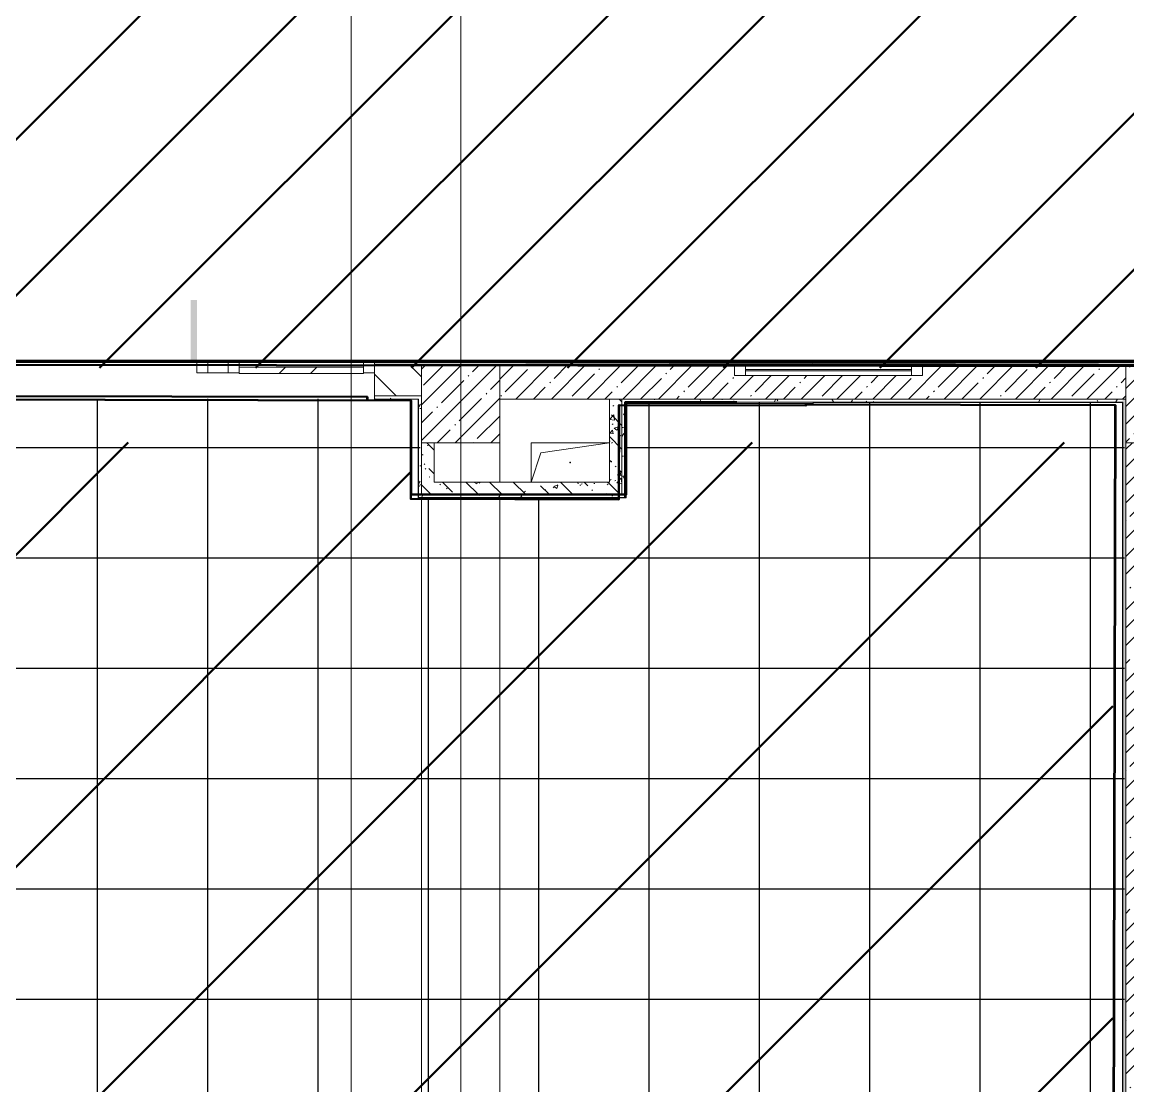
# Model space of a CAD drawing. Header units: millimetres. Extents: x -213547 to 415037, y -3642 to 106956.
# Drawn here: x 58423 to 65487, y 3155 to 9953 of the extents above; entities that cross this region are included whole.
import ezdxf

# ---------------------------------------------------------------- set-up
doc = ezdxf.new("R2010")
doc.units = ezdxf.units.MM
for name, color, linetype, lineweight in [('10)FK4', 3, 'Continuous', 50), ('1014 Краска CF1.3', 64, 'Continuous', 158), ('2)CF1', 5, 'Continuous', 30), ('950 Штук CF1 CF13 CF1.3', 3, 'Continuous', 50), ('A-AREA-BNDY', 7, 'Continuous', 5), ('A-FLOR', 7, 'Continuous', 9), ('A-GENM', 7, 'Continuous', 9), ('A-GLAZ', 7, 'Continuous', 9), ('A-GLAZ-1', 7, 'Continuous', 5), ('A-GLAZ-CURT', 7, 'Continuous', 9), ('A-GLAZ-CURT-1', 7, 'Continuous', 5), ('A-GLAZ-CURT-2', 7, 'Continuous', 20), ('A-GLAZ-CWMG', 7, 'Continuous', 9), ('A-GLAZ-CWMG-1', 7, 'Continuous', 20), ('A-WALL', 7, 'Continuous', 5), ('I-WALL', 7, 'Continuous', 5), ('S-COLS', 7, 'Continuous', 9), ('S-COLS-1', 7, 'Continuous', 5), ('Оси', 7, 'Continuous', 9)]:
    doc.layers.add(name, color=color, linetype=linetype, lineweight=lineweight)
doc.layers.add('3) CF4 монтаж', color=104, linetype='Continuous')
doc.layers.add('A-FLOR-PATT-1', color=7, linetype='Continuous', lineweight=9, true_color=0xeef6ff, transparency=0.5)
doc.layers.add('A-WALL-1', color=9, linetype='Continuous', lineweight=5, true_color=0x808080)
doc.layers.add('A-WALL-FNSH-1', color=9, linetype='Continuous', lineweight=5, true_color=0x808080)
pattern_1 = [(45, (64.7, -136.06), (-114.04925, 114.04925), []), (45, (178.75, -136.06), (-114.04925, 114.04925), [201.612, -40.322, 6.706, -33.617])]
pattern_2 = [(135, (64.7, -136.06), (-150.8683, -150.8683), [213.36, -35.56, 7.112, -35.56]), (135, (64.7, 14.71), (-150.8683, -150.8683), []), (50, (64.7, -136.06), (255.0577, -22.3145), [26.67, -293.37]), (355, (64.7, -136.06), (-49.3404, 267.4791), [21.336, -234.696]), (100.451, (85.96, -137.92), (205.7195, 245.1636), [22.666, -249.326]), (46.184, (64.7, -64.94), (379.511, -58.86), [40.005, -440.055]), (96.636, (96.33, -69.85), (332.3634, 346.399), [33.999, -373.989]), (351.184, (64.7, -64.94), (332.3669, 346.3953), [32.004, -352.044]), (21, (100.26, -82.72), (212.2602, -143.1711), [26.67, -293.37]), (326, (100.26, -82.72), (86.5224, 257.8632), [21.336, -234.696]), (71.451, (117.95, -94.65), (298.784, 114.6901), [22.666, -249.326]), (37.5, (64.7, -136.06), (4.32385, 118.37751), [6.706, -225.146, 6.706, -231.546, -235.585]), (37.5, (64.7, -136.06), (4.32385, 118.37751), [-470.103, 6.706, -228.879]), (7.5, (64.7, -136.06), (93.54758, 140.2533), [6.706, -129.134, 6.706, -219.812, -89.789]), (7.5, (64.7, -136.06), (93.54758, 140.2533), [-362.356, 6.706, -83.083]), (327.5, (-14.6, -136.06), (189.82734, -8.02019), [6.706, -82.194, 6.706, -270.662, -368.046]), (327.5, (-14.6, -136.06), (189.82734, -8.02019), [-366.268, 6.706, -361.34]), (317.5, (-50.16, -136.06), (207.38114, 35.59764), [6.706, -108.864, 6.706, -177.495, -261.366]), (317.5, (-50.16, -136.06), (207.38114, 35.59764), [-299.771, 6.706, -254.66])]
pattern_3 = [(0, (64.7, -136.06), (243.84, 60.96), [20.117, -162.763, 20.117, -162.763, -975.36]), (0, (64.7, -136.06), (243.84, 60.96), [-365.76, 20.117, -345.643, 20.117, -162.763, -426.72]), (0, (64.7, -136.06), (243.84, 60.96), [-914.4, 20.117, -101.803, 20.117, -284.683]), (120, (156.14, -105.58), (-174.71291, 180.691634), [20.117, -162.763, 20.117, -162.763, -975.36]), (120, (156.14, -105.58), (-174.71291, 180.691634), [-365.76, 20.117, -345.643, 20.117, -162.763, -426.72]), (120, (156.14, -105.58), (-174.71291, 180.691634), [-914.4, 20.117, -101.803, 20.117, -284.683]), (240, (186.62, 16.34), (-69.12709, -241.651634), [20.117, -162.763, 20.117, -162.763, -975.36]), (240, (186.62, 16.34), (-69.12709, -241.651634), [-365.76, 20.117, -345.643, 20.117, -162.763, -426.72]), (240, (186.62, 16.34), (-69.12709, -241.651634), [-914.4, 20.117, -101.803, 20.117, -284.683])]
pattern_4 = [(45, (38804.7, 11553.94), (-498.404, 498.404), [])]

# ---------------------------------------------------------------- blocks, each defined once
blk = doc.blocks.new('BSC_Колонна _Прямоугольная - 500х500-V4-Объем проектирования 1 этажа')
at = {"layer": 'S-COLS-1'}
h = blk.add_hatch(dxfattribs=at)
h.set_pattern_fill('FP_8', color=256, style=0, pattern_type=2)
h.set_pattern_definition([(45, (-61160, -7650), (-114.04925, 114.04925), []), (45, (-61045.95, -7650), (-114.04925, 114.04925), [201.613, -40.323, 6.706, -33.617])])
h.paths.add_polyline_path([(-250, -250), (250, -250), (250, 250), (-250, 250), (-250, -237.4)])
for p, q in [((250, 250), (-250, 250)), ((-250, 250), (-250, -250)), ((250, -250), (250, 250)), ((-250, -250), (250, -250))]:
    blk.add_line(p, q, dxfattribs=at)
blk = doc.blocks.new('BSC_Колонна _Прямоугольная - 500х500-V15-Объем проектирования 1 этажа')
at = {"layer": 'S-COLS-1'}
h = blk.add_hatch(dxfattribs=at)
h.set_pattern_fill('FP_19', color=256, style=0, pattern_type=2)
h.set_pattern_definition([(45, (-65660, -7650), (-114.04925, 114.04925), []), (45, (-65545.95, -7650), (-114.04925, 114.04925), [201.613, -40.323, 6.706, -33.617])])
h.paths.add_polyline_path([(35.2, -250), (250, -250), (250, 22), (220, 22), (220, 30), (250, 30), (250, 250), (-250, 250), (-250, -250), (-10, -250)])
for p, q in [((220, 250), (-250, 250)), ((-250, 250), (-250, -250)), ((250, -250), (250, 22)), ((-250, -250), (250, -250))]:
    blk.add_line(p, q, dxfattribs=at)
blk = doc.blocks.new('GM_Отверстие прямоугольное _в плите_ - Отверстие-V173-Объем проектирования 1 этажа')
at = {"layer": 'A-GENM'}
for p, q in [((-250, -125), (-250, 125)), ((-250, 125), (250, 125)), ((250, 125), (-250, 125)), ((-250, 125), (-250, -125)), ((-187.5, 62.5), (250, 125)), ((-250, -125), (-187.5, 62.5))]:
    blk.add_line(p, q, dxfattribs=at)
for start, end in [(360, 180), (180, 360)]:
    blk.add_arc((0, 0), 2.5, start, end, dxfattribs=at)
blk = doc.blocks.new('Прямоугольный импост - 50 x 70 мм-31700031-Объем проектирования 1 этажа')
at = {"layer": 'A-GLAZ-CWMG-1'}
for p, q in [((-70, 35), (0, 35)), ((-70, -35), (-70, 35)), ((0, 35), (0, -35)), ((0, -35), (-70, -35))]:
    blk.add_line(p, q, dxfattribs=at)
blk = doc.blocks.new('Системная панель - Стемалит - 40мм-31720939-Объем проектирования 1 этажа')
at = {"layer": 'A-GLAZ-CURT-2'}
for p, q in [((65, 35), (-65, 35)), ((-65, 35), (-65, -35)), ((65, -35), (65, 35)), ((-65, -35), (65, -35))]:
    blk.add_line(p, q, dxfattribs=at)
blk = doc.blocks.new('Прямоугольный импост - 50 x 70 мм-31687886-Объем проектирования 1 этажа')
at = {"layer": 'A-GLAZ-CWMG-1'}
for p, q in [((-35, 35), (35, 35)), ((-35, -35), (-35, 35)), ((35, 35), (35, -35)), ((35, -35), (-35, -35))]:
    blk.add_line(p, q, dxfattribs=at)
blk = doc.blocks.new('Системная панель - Стекло - 40мм-V269-Объем проектирования 1 этажа')
at = {"layer": 'A-GLAZ-CURT-1'}
h = blk.add_hatch(dxfattribs=at)
h.set_pattern_fill('FP_194', color=256, style=0, pattern_type=2)
h.set_pattern_definition([(45, (-60342.5, -7683), (-565.685, 565.685), [400, -1200]), (45, (-60742.5, -7883), (-565.685, 565.685), [1200, -400]), (45, (-59942.5, -8083), (-565.685, 565.685), [400, -1200])])
h.paths.add_polyline_path([(397.5, -40), (397.5, 0), (-397.5, 0), (-397.5, -40)])
at = {"layer": 'A-GLAZ-CURT-2'}
for p, q in [((397.5, 0), (-397.5, 0)), ((-397.5, 0), (-397.5, -40)), ((397.5, -40), (397.5, 0)), ((-397.5, -40), (397.5, -40))]:
    blk.add_line(p, q, dxfattribs=at)
blk = doc.blocks.new('Прямоугольный импост - 50 x 70 мм-31702100-Объем проектирования 1 этажа')
at = {"layer": 'A-GLAZ-CWMG-1'}
for p, q in [((-35, 35), (35, 35)), ((-35, -35), (-35, 35)), ((35, 35), (35, -35)), ((35, -35), (-35, -35))]:
    blk.add_line(p, q, dxfattribs=at)
blk = doc.blocks.new('Прямоугольный импост - 50 x 70 мм-31720914-Объем проектирования 1 этажа')
at = {"layer": 'A-GLAZ-CWMG'}
blk.add_line((24940, 7918), (24145, 7918), dxfattribs=at)
blk = doc.blocks.new('120_Окно_СКБ_1Ст - 120_Окно_СКБ_1Ст 400х1200 EI30-24228621-Объем проектирования 1 этажа')
at = {"layer": 'A-GLAZ'}
for p, q in [((-600, 40), (-600, 110)), ((-600, 110), (-530, 110)), ((-530, 110), (-530, 40)), ((530, 40), (530, 110)), ((530, 110), (600, 110)), ((600, 110), (600, 40)), ((-530, 40), (-600, 40)), ((600, 40), (530, 40))]:
    blk.add_line(p, q, dxfattribs=at)
at = {"layer": 'A-GLAZ-1'}
for p, q in [((600, 110), (-600, 110)), ((530, 80), (-530, 80)), ((-600, 40), (600, 40)), ((530, 70), (-530, 70))]:
    blk.add_line(p, q, dxfattribs=at)

msp = doc.modelspace()

# ---------------------------------------------------------------- hatches: boundary and pattern name
at = {"layer": '10)FK4'}
h = msp.add_hatch(dxfattribs=at)
h.set_pattern_fill('ANSI31', color=1, scale=444)
h.paths.add_polyline_path([(65390.1, 7265.9), (62282.7, 7265.9), (62282.7, 6933.9), (60907.8, 6933.9), (60907.8, 7265.9), (56995.7, 7265.9), (56995.7, 6912.9), (55366.7, 6933.9), (55366.7, 7265.9), (53782.7, 7265.9), (53782.7, 6912.9), (51953.7, 6912.9), (51953.7, 7265.9), (47949.2, 7265.9), (47949.2, -13), (65390.1, -13)])
at = {"layer": '2)CF1'}
h = msp.add_hatch(dxfattribs=at)
h.set_pattern_fill('ANSI31', color=256, scale=222)
h.set_pattern_definition(pattern_4)
h.paths.add_polyline_path([(75478.4, 7743.3), (42465.7, 7743.3), (42465.7, 10742.9), (75478.4, 10742.9)])
at = {"layer": '3) CF4 монтаж'}
h = msp.add_hatch(dxfattribs=at)
h.set_pattern_fill('ANSI37', color=256, scale=222, angle=45, style=0)
h.set_pattern_definition([(90, (-15810.7, -49154.7), (-704.85, 0), []), (180, (-15810.7, -49154.7), (-6e-14, -704.85), [])])
h.paths.add_polyline_path([(62905.6, 4.8), (65464.7, 4.8), (65464.7, 7524.8), (62284.7, 7524.8), (62284.7, 6914.8), (60964.7, 6914.8), (60964.7, 7544.8), (57004.7, 7544.8), (57004.7, 6914.8), (55384.7, 6914.8), (55384.7, 7524.8), (53784.7, 7524.8), (53784.7, 6914.8), (51964.7, 6914.8), (51964.7, 7544.8), (48004.7, 7544.8), (48004.7, 7244.8), (47724.7, 7244.8), (47724.7, 684.8), (48004.7, 684.8), (48004.7, 4.8), (51926.2, 4.8), (51926.2, 364.8), (52854.7, 364.8), (52854.7, 4.8), (56464.7, 4.8), (56464.7, 364.8), (57254.7, 364.8), (57254.7, 4.8), (60964.7, 4.8), (60964.7, 364.8), (61704.7, 364.8), (61704.7, 4.8)])
h.paths.add_polyline_path([(56589.9, 1882.9), (56491.2, 1882.9), (56491.2, 2282.9), (57491.2, 2282.9), (57491.2, 1882.9), (57196.8, 1882.9)])
at = {"layer": '950 Штук CF1 CF13 CF1.3'}
h = msp.add_hatch(dxfattribs=at)
h.set_pattern_fill('ANSI31', color=256, scale=222)
h.set_pattern_definition(pattern_4)
h.paths.add_polyline_path([(75478.4, 7743.3), (42465.7, 7743.3), (42465.7, 10742.9), (75478.4, 10742.9)])
at = {"layer": 'A-FLOR-PATT-1'}
h = msp.add_hatch(color=256, dxfattribs=at)
h.paths.add_polyline_path([(58284.7, 7783.9), (58284.7, 8671.9), (58244.7, 8671.9), (58244.7, 7783.9)])
h.paths.add_polyline_path([(59499.7, 7783.9), (59539.7, 7783.9), (59539.7, 8176.9), (59499.7, 8176.9), (59499.7, 7787.5)])
h.paths.add_polyline_path([(40739.7, 7783.9), (40739.7, 8124.6), (40729.7, 8122.5), (40729.7, 7783.9)])
h.paths.add_polyline_path([(39484.7, 7783.9), (39484.7, 8663.9), (39514.7, 8663.9), (39514.7, 8671.9), (39474.7, 8671.9), (39474.7, 7783.9)])
h.paths.add_polyline_path([(38584.7, 7883.9), (38601.7, 7883.9), (38601.7, 7928.9), (38584.7, 7928.9)])
h.paths.add_polyline_path([(40729.7, 8172.8), (40769.7, 8176.9), (40729.7, 8176.9)])
h.paths.add_polyline_path([(49599.7, 8173.6), (49639.7, 8176.9), (49599.7, 8176.9)])
h.paths.add_polyline_path([(48384.7, 8661.7), (48384.7, 8671.9), (48344.7, 8671.9), (48344.7, 8663.9)])
h.paths.add_polyline_path([(75031.2, 9293.9), (75524.7, 9293.9), (75524.7, 9338.9), (74654.7, 9338.9), (74654.7, 9293.9), (74665, 9293.9)])
h.paths.add_polyline_path([(38584.7, 9873.9), (38600.9, 9873.9), (38600.9, 9918.9), (38584.7, 9918.9)])
h.paths.add_polyline_path([(75380.8, 10608.9), (75524.7, 10608.9), (75524.7, 10653.9), (75164.7, 10653.9), (75164.7, 10608.9)])
h = msp.add_hatch(color=256, dxfattribs=at)
h.paths.add_polyline_path([(59499.7, 7776.9), (59539.7, 7776.9), (59539.7, 7783.9), (59499.7, 7781.9)])
h.paths.add_polyline_path([(58244.7, 7776.9), (58284.7, 7776.9), (58284.7, 7783.9), (58244.7, 7781.9), (58244.7, 7777.2)])
h.paths.add_polyline_path([(49599.7, 7776.9), (49639.7, 7776.9), (49639.7, 7783.9), (49599.7, 7781.9)])
h.paths.add_polyline_path([(48384.7, 7776.9), (48384.7, 7783.9), (48344.7, 7781.9), (48344.7, 7776.9)])
at = {"layer": 'I-WALL'}
h = msp.add_hatch(dxfattribs=at)
h.set_pattern_fill('FP_191', color=256, style=0, pattern_type=2)
h.set_pattern_definition(pattern_3)
h.paths.add_polyline_path([(75027.2, 7763.9), (75524.7, 7763.9), (75523.7, 7783.9), (73794.7, 7783.9), (73794.7, 7771.9), (73824.7, 7771.9), (73824.7, 7763.9), (74012.2, 7763.9)])
h.paths.add_polyline_path([(72189.1, 7763.9), (72314.7, 7763.9), (72314.7, 7771.9), (72344.7, 7771.9), (72344.7, 7783.9), (71724.7, 7783.9), (71724.7, 7771.9), (71754.7, 7771.9), (71754.7, 7763.9), (72144.7, 7763.9)])
h.paths.add_polyline_path([(70384.7, 7763.9), (70744.7, 7763.9), (70744.7, 7771.9), (70774.7, 7771.9), (70774.7, 7783.9), (69424.7, 7783.9), (69424.7, 7771.9), (69454.7, 7771.9), (69454.7, 7763.9), (70084.7, 7763.9)])
h.paths.add_polyline_path([(67899.7, 7763.9), (68294.7, 7763.9), (68294.7, 7771.9), (68324.7, 7771.9), (68324.7, 7783.9), (66924.7, 7783.9), (66924.7, 7771.9), (66954.7, 7771.9), (66954.7, 7763.9), (67823, 7763.9)])
h.paths.add_polyline_path([(60674.7, 7763.9), (65944.7, 7763.9), (65944.7, 7771.9), (65974.7, 7771.9), (65974.7, 7783.9), (60674.7, 7783.9)])
h.paths.add_polyline_path([(57507.7, 7763.9), (58174.7, 7763.9), (58174.7, 7783.9), (50774.7, 7783.9), (50774.7, 7763.9), (57244.7, 7763.9)])
h.paths.add_polyline_path([(47974.7, 7763.9), (48274.7, 7763.9), (48274.7, 7783.9), (41904.7, 7783.9), (41904.7, 7763.9), (47474.7, 7763.9)])
h.paths.add_polyline_path([(39104.7, 7763.9), (39404.7, 7763.9), (39404.7, 7783.9), (38825.7, 7783.9), (38824.7, 7763.9), (38940.1, 7763.9)])
h = msp.add_hatch(dxfattribs=at)
h.set_pattern_fill('FP_23', color=256, style=0, pattern_type=2)
h.set_pattern_definition([(135, (64.7, -136.06), (-141.42136, -141.42136), [])])
h.paths.add_polyline_path([(60954.7, 7563.9), (60974.7, 7563.9), (60974.7, 7763.9), (60674.7, 7763.9), (60674.7, 7563.9)])
h.paths.add_polyline_path([(57244.7, 7563.9), (58174.7, 7563.9), (58174.7, 7763.9), (56974.7, 7763.9), (56974.7, 7563.9), (57048.3, 7563.9)])
h = msp.add_hatch(dxfattribs=at)
h.set_pattern_fill('FP_1', color=256, style=0, pattern_type=2)
h.set_pattern_definition(pattern_1)
h.paths.add_polyline_path([(64398.5, 7543.9), (65474.7, 7543.9), (65474.7, 7763.9), (64174.7, 7763.9), (64174.7, 7693.9), (62974.7, 7693.9), (62974.7, 7763.9), (61474.7, 7763.9), (61474.7, 7543.9), (64305.8, 7543.9)])
h = msp.add_hatch(dxfattribs=at)
h.set_pattern_fill('FP_191', color=256, style=0, pattern_type=2)
h.set_pattern_definition(pattern_3)
h.paths.add_polyline_path([(60974.7, 7563.9), (60674.7, 7563.9), (60674.7, 7543.9), (60954.7, 7544.9)])
h.paths.add_polyline_path([(60954.7, 7543.9), (60974.7, 7543.9), (60974.7, 7563.9)])
h.paths.add_polyline_path([(57046.6, 7543.9), (58174.7, 7543.9), (58174.7, 7563.9), (56994.7, 7563.9), (56995.7, 7543.9)])
h = msp.add_hatch(dxfattribs=at)
h.set_pattern_fill('FP_191', color=256, style=0, pattern_type=2)
h.set_pattern_definition(pattern_3)
h.paths.add_polyline_path([(60954.7, 6933.9), (60974.7, 6933.9), (60974.7, 7543.9), (60954.7, 7543.9), (60954.7, 6934.3)])
h = msp.add_hatch(dxfattribs=at)
h.set_pattern_fill('FP_41', color=256, style=0, pattern_type=2)
h.set_pattern_definition(pattern_2)
h.paths.add_polyline_path([(62254.7, 6933.9), (62254.7, 7543.9), (62174.7, 7543.9), (62174.7, 6933.9)])
h = msp.add_hatch(dxfattribs=at)
h.set_pattern_fill('FP_191', color=256, style=0, pattern_type=2)
h.set_pattern_definition(pattern_3)
h.paths.add_polyline_path([(64515.7, 7523.9), (65453.7, 7523.9), (65454.6, 7543.9), (62254.7, 7543.9), (62254.7, 7523.9), (64417.4, 7523.9)])
h = msp.add_hatch(dxfattribs=at)
h.set_pattern_fill('FP_191', color=256, style=0, pattern_type=2)
h.set_pattern_definition(pattern_3)
h.paths.add_polyline_path([(62254.7, 6913.9), (62274.7, 6913.9), (62274.7, 7522.9), (62254.7, 7522.9), (62254.7, 6933.9)])
h = msp.add_hatch(dxfattribs=at)
h.set_pattern_fill('FP_191', color=256, style=0, pattern_type=2)
h.set_pattern_definition(pattern_3)
h.paths.add_polyline_path([(65474.7, 3.9), (65474.7, 7543.9), (65454.7, 7543.9), (65454.7, 4.9)])
h = msp.add_hatch(dxfattribs=at)
h.set_pattern_fill('FP_41', color=256, style=0, pattern_type=2)
h.set_pattern_definition(pattern_2)
h.paths.add_polyline_path([(60974.7, 6933.9), (61054.7, 6933.9), (61054.7, 7263.9), (60974.7, 7263.9)])
h = msp.add_hatch(dxfattribs=at)
h.set_pattern_fill('FP_1', color=256, style=0, pattern_type=2)
h.set_pattern_definition(pattern_1)
h.paths.add_polyline_path([(65694.7, 263.9), (65694.7, 7263.9), (65474.7, 7263.9), (65474.7, 263.9)])
h = msp.add_hatch(dxfattribs=at)
h.set_pattern_fill('FP_41', color=256, style=0, pattern_type=2)
h.set_pattern_definition(pattern_2)
h.paths.add_polyline_path([(61694.7, 6933.9), (62174.7, 6933.9), (62174.7, 7013.9), (61054.7, 7013.9), (61054.7, 6933.9), (61674.7, 6933.9)])
h = msp.add_hatch(dxfattribs=at)
h.set_pattern_fill('FP_191', color=256, style=0, pattern_type=2)
h.set_pattern_definition(pattern_3)
h.paths.add_polyline_path([(61694.7, 6913.9), (62254.7, 6913.9), (62254.7, 6933.9), (60954.7, 6933.9), (60954.7, 6913.9), (61674.7, 6913.9)])

# ---------------------------------------------------------------- linework, layer by layer
msp.add_lwpolyline([(58174.7, 7785.2), (59574.7, 7781.9)])
at = {"layer": '10)FK4'}
for points in [[(75477.4, 7743.3), (38824.7, 7783.9), (38784.8, 10093.9), (42463.7, 10073.9), (42463.7, 10742.9), (45994.7, 10742.9), (45994.7, 11542.9)], [(75478.4, 7743.3), (38825.7, 7783.9), (38785.8, 10093.9), (42464.7, 10073.9), (42464.7, 10742.9), (45995.7, 10742.9), (45995.7, 11542.9)], [(55365.7, 7515.9), (55365.7, 6933.9), (56994.7, 6912.9), (56994.7, 7542.9), (60906.8, 7533.8), (60906.8, 6933.9), (62281.7, 6933.9), (62281.7, 7523.9)], [(55366.7, 7515.9), (55366.7, 6933.9), (56995.7, 6912.9), (56995.7, 7542.9), (60907.8, 7533.8), (60907.8, 6933.9), (62282.7, 6933.9), (62282.7, 7523.9)], [(62274.7, 6913.9), (62274.7, 7523.9), (62989.7, 7523.9)]]:
    msp.add_lwpolyline(points, dxfattribs=at)
at = {"layer": '10)FK4', "flags": 128}
for points in [[(57181.4, 6.2), (60889.4, -2.5), (60890.2, 357.5), (61632.2, 355.8), (61631.4, -4.2), (65389.3, -13), (65407, 7505), (63429, 7509.6), (63429, 7502.6), (62236, 7505.4), (62234.6, 6902.4), (60905.6, 6905.5), (60907.1, 7535.5), (60628.1, 7536.2), (60628.1, 7557.2), (58128.1, 7563)], [(57182.1, 6.2), (60890.1, -2.5), (60891, 357.5), (61633, 355.8), (61632.1, -4.2), (65390.1, -13), (65407.8, 7505), (63429.8, 7509.6), (63429.8, 7502.6), (62236.8, 7505.4), (62235.4, 6902.4), (60906.4, 6905.5), (60907.8, 7535.5), (60628.8, 7536.2), (60628.9, 7557.2), (58128.9, 7563)]]:
    msp.add_lwpolyline(points, dxfattribs=at)
at = {"layer": '1014 Краска CF1.3'}
msp.add_lwpolyline([(75524.2, 10673.9), (75534.7, 7784.9), (38825.7, 7784.9)], dxfattribs=at)
at = {"layer": 'A-AREA-BNDY', "flags": 128}
msp.add_lwpolyline([(75546.3, 10701.2), (61965.3, 10733), (61966.4, 11203), (61408.4, 11204.4), (61407.3, 10734.4), (51715.4, 10757.1), (51717.3, 11578.1), (48808.8, 11584.9), (48788.3, 11585), (48788.3, 11564), (48188.3, 11565.4), (48188.3, 11586.4), (48014.8, 11586.8), (45959.3, 11591.6), (45957.4, 10770.6), (42427.4, 10778.9), (42425.8, 10108.9), (38785.8, 10117.5), (38780.5, 7829.5), (65299.4, 7767.2), (65929.4, 7765.7)], dxfattribs=at)
at = {"layer": 'A-FLOR'}
for p, q in [((66834.7, 7783.9), (38825.7, 7783.9)), ((60674.7, 7711.9), (60674.7, 7543.9)), ((60954.7, 7543.9), (60954.7, 6913.9)), ((63475.7, 7523.9), (65453.7, 7523.9)), ((65454.7, 7523.9), (65454.7, 4.9)), ((61054.7, 7263.9), (61474.7, 7263.9)), ((61474.7, 7263.9), (61474.7, 7013.9)), ((60954.7, 6913.9), (62274.7, 6913.9)), ((60974.7, 363.9), (60974.7, 6913.9)), ((61474.7, 6913.9), (61474.7, 363.9))]:
    msp.add_line(p, q, dxfattribs=at)
at = {"layer": 'A-WALL'}
for p, q in [((65344.7, 7783.9), (65344.7, 7784.9)), ((60953.7, 7542.9), (60953.7, 7543.9)), ((65453.7, 7523.9), (65454.7, 7523.9)), ((65453.7, 7522.9), (65453.7, 7523.9))]:
    msp.add_line(p, q, dxfattribs=at)
at = {"layer": 'A-WALL-1'}
for p, q in [((60674.7, 7783.9), (60674.7, 7711.9)), ((60974.7, 7763.9), (60674.7, 7763.9)), ((62974.7, 7763.9), (61474.7, 7763.9)), ((65474.7, 7763.9), (64174.7, 7763.9)), ((60674.7, 7563.9), (60974.7, 7563.9)), ((60953.7, 7543.9), (60954.7, 7543.9)), ((65474.7, 7543.9), (61474.7, 7543.9)), ((62174.7, 7543.9), (62174.7, 7013.9)), ((62254.7, 6933.9), (62254.7, 7543.9)), ((60974.7, 7263.9), (60974.7, 6933.9)), ((61054.7, 7013.9), (61054.7, 7263.9)), ((65474.7, 7263.9), (65474.7, 263.9)), ((62174.7, 7013.9), (61054.7, 7013.9)), ((60974.7, 6933.9), (62254.7, 6933.9))]:
    msp.add_line(p, q, dxfattribs=at)
at = {"layer": 'A-WALL-FNSH-1'}
for p, q in [((65974.7, 7784.9), (38825.7, 7784.9)), ((60953.7, 7543.9), (60674.7, 7543.9)), ((60674.7, 7543.9), (60674.7, 7542.9)), ((60674.7, 7542.9), (60953.7, 7542.9)), ((60953.7, 7542.9), (60953.7, 6912.9)), ((63475.7, 7522.9), (65453.7, 7522.9)), ((65453.7, 7522.9), (65453.7, 4.9)), ((60953.7, 6912.9), (62282.7, 6912.9)), ((62282.7, 6912.9), (62282.7, 6913.9))]:
    msp.add_line(p, q, dxfattribs=at)
at = {"layer": 'I-WALL'}
for p, q in [((62274.7, 6913.9), (62274.7, 7523.9)), ((62274.7, 7523.9), (63475.7, 7523.9)), ((62282.7, 7515.9), (62282.7, 6913.9)), ((63475.7, 7515.9), (62282.7, 7515.9)), ((63475.7, 7523.9), (63475.7, 7515.9))]:
    msp.add_line(p, q, dxfattribs=at)
at = {"layer": 'Оси'}
for points in [[(60524.7, -2042.3), (60524.7, 2957.7), (60524.7, 22262), (60524.7, 27262)], [(62048.9, -2042.3), (62048.9, -1322.8), (61224.7, -759.5), (61224.7, 4240.5), (61224.7, 22262), (61224.7, 27262)]]:
    msp.add_lwpolyline(points, dxfattribs=at)

# ---------------------------------------------------------------- block references
at = {"layer": 'A-GENM'}
msp.add_blockref('GM_Отверстие прямоугольное _в плите_ - Отверстие-V173-Объем проектирования 1 этажа', (61924.7, 7138.9), dxfattribs=at)
at = {"layer": 'A-GLAZ', "color": 3}
msp.add_blockref('120_Окно_СКБ_1Ст - 120_Окно_СКБ_1Ст 400х1200 EI30-24228621-Объем проектирования 1 этажа', (63574.7, 7653.9), dxfattribs=at)
at = {"layer": 'A-GLAZ-CURT'}
for name, p in [('Системная панель - Стемалит - 40мм-31720939-Объем проектирования 1 этажа', (59674.7, 7746.9)), ('Системная панель - Стекло - 40мм-V269-Объем проектирования 1 этажа', (60207.2, 7746.9))]:
    msp.add_blockref(name, p, dxfattribs=at)
at = {"layer": 'A-GLAZ-CWMG', "extrusion": (0, 0, -1), "rotation": 180}
for name, p in [('Прямоугольный импост - 50 x 70 мм-31687886-Объем проектирования 1 этажа', (-59574.7, 7746.9)), ('Прямоугольный импост - 50 x 70 мм-31702100-Объем проектирования 1 этажа', (-59774.7, 7746.9)), ('Прямоугольный импост - 50 x 70 мм-31700031-Объем проектирования 1 этажа', (-60674.7, 7746.9))]:
    msp.add_blockref(name, p, dxfattribs=at)
at = {"layer": 'A-GLAZ-CWMG'}
msp.add_blockref('Прямоугольный импост - 50 x 70 мм-31720914-Объем проектирования 1 этажа', (35664.7, -136.1), dxfattribs=at)
at = {"layer": 'S-COLS'}
for name, p in [('BSC_Колонна _Прямоугольная - 500х500-V4-Объем проектирования 1 этажа', (61224.7, 7513.9)), ('BSC_Колонна _Прямоугольная - 500х500-V15-Объем проектирования 1 этажа', (65724.7, 7513.9))]:
    msp.add_blockref(name, p, dxfattribs=at)

doc.saveas('drawing.dxf')
